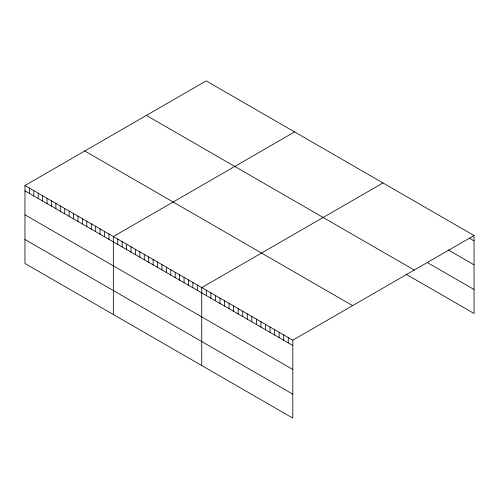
<?xml version="1.0" encoding="UTF-8"?>
<svg xmlns="http://www.w3.org/2000/svg" width="499" height="499" viewBox="0 0 499 499"><rect width="100%" height="100%" fill="white"/><g stroke="black" fill="none" stroke-linecap="round" stroke-linejoin="round"><path stroke-width="0.75" d="M24.95 185.522L292.807 340.162L292.807 418.118L24.95 263.472L24.95 185.522L206.193 80.882L474.05 235.528L474.05 313.478L405.749 274.045M294.585 131.911L113.342 236.551L113.342 314.507M382.976 182.946L201.733 287.586L201.733 365.542M292.807 340.162L474.05 235.528M469.497 238.223L474.05 240.849M448.027 249.793L474.05 264.819M427.213 262.474L474.05 289.514M146.382 115.412L414.239 270.059M84.761 150.985L352.618 305.631M24.95 190.843L292.807 345.489M24.95 214.813L292.807 369.46M24.95 239.508L292.807 394.154M288.254 337.536L288.254 342.863M283.7 334.904L283.7 340.231M279.147 332.278L279.147 337.605M274.593 329.646L274.593 334.972M270.04 327.02L270.04 332.346M265.487 324.394L265.487 329.714M260.933 321.761L260.933 327.088M256.38 319.135L256.38 324.456M251.827 316.503L251.827 321.83M247.273 313.877L247.273 319.198M242.72 311.245L242.72 316.572M238.166 308.619L238.166 313.94M233.613 305.987L233.613 311.314M229.06 303.361L229.06 308.681M224.506 300.729L224.506 306.055M219.953 298.103L219.953 303.423M215.393 295.47L215.393 300.797M210.84 292.844L210.84 298.165M206.287 290.212L206.287 295.539M197.317 285.035L197.317 290.356M192.895 282.484L192.895 287.804M188.479 279.933L188.479 285.253M184.056 277.375L184.056 282.702M179.64 274.824L179.64 280.151M175.218 272.273L175.218 277.6M170.795 269.722L170.795 275.049M166.379 267.171L166.379 272.498M161.957 264.62L161.957 269.947M157.541 262.069L157.541 267.395M153.118 259.517L153.118 264.838M148.702 256.966L148.702 262.287M144.28 254.415L144.28 259.736M139.863 251.864L139.863 257.185M135.441 249.313L135.441 254.633M131.019 246.756L131.019 252.082M126.603 244.204L126.603 249.531M122.18 241.653L122.18 246.98M117.764 239.102L117.764 244.429M108.925 234L108.925 239.327M104.503 231.449L104.503 236.776M100.087 228.898L100.087 234.218M95.665 226.346L95.665 231.667M91.242 223.795L91.242 229.116M86.826 221.244L86.826 226.565M82.404 218.693L82.404 224.014M77.987 216.136L77.987 221.462M73.565 213.584L73.565 218.911M69.149 211.033L69.149 216.36M64.727 208.482L64.727 213.809M60.304 205.931L60.304 211.258M55.888 203.38L55.888 208.707M51.466 200.829L51.466 206.156M47.049 198.278L47.049 203.598M42.627 195.727L42.627 201.047M38.211 193.175L38.211 198.496M33.789 190.624L33.789 195.945M29.372 188.073L29.372 193.394"/></g></svg>
